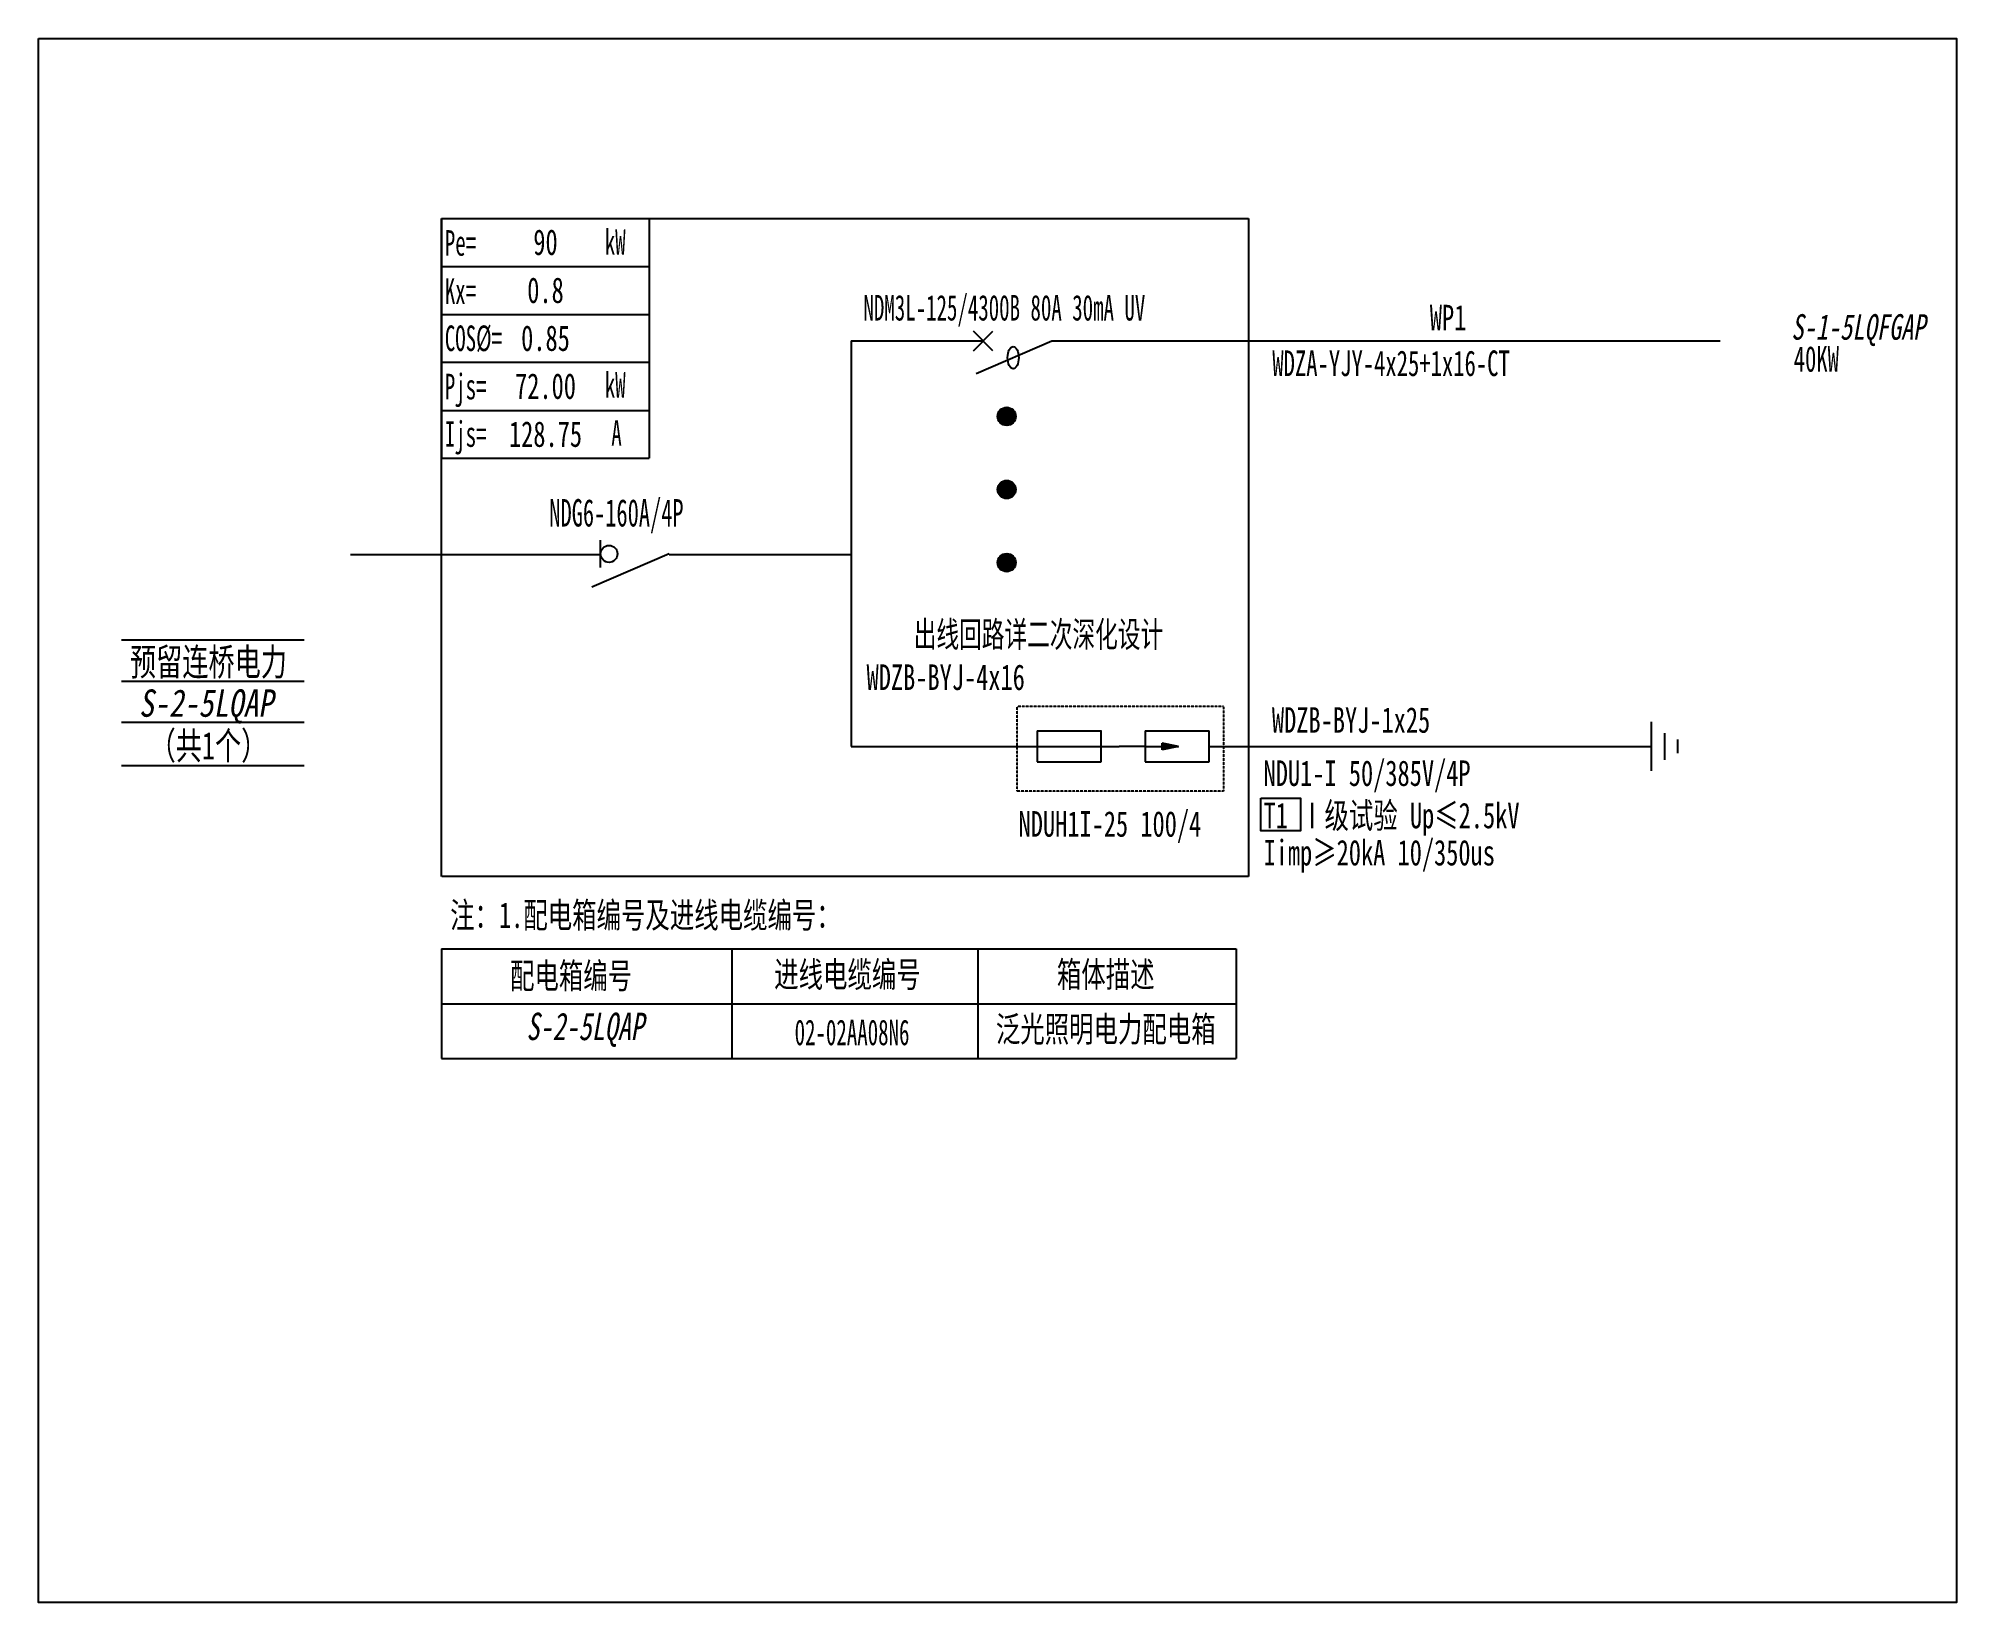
# Model space of a CAD drawing. Extents: x 313062 to 315404, y 333690 to 335598.
import ezdxf
from ezdxf.enums import TextEntityAlignment as Align

# ---------------------------------------------------------------- set-up
doc = ezdxf.new("R2010")
doc.units = 0
doc.header["$MEASUREMENT"] = 0
for name, pattern in [('DASH', [0.35, 0.25, -0.1]), ('DASHDOTX2', [2, 1, -0.5, 0, -0.5]), ('DASHED2', [0.375, 0.25, -0.125])]:
    doc.linetypes.add(name, pattern=pattern)
for name, color, linetype in [('D_E_Eqpm(强电设备)', 100, 'Continuous'), ('D_E_Eqpm（强电设备）', 100, 'Continuous'), ('D_E_Text(强电文字)', 51, 'Continuous'), ('D_E_Text（强电文字）', 51, 'Continuous'), ('D_E_Tray（强电普通桥架）', 51, 'Continuous'), ('D_E_Wire(强电线缆)', 10, 'Continuous'), ('D_E_Wire（强电线缆）', 10, 'Continuous'), ('D_T_TableDim（表格尺寸）', 255, 'Continuous'), ('E_E_Text（强电文字）', 51, 'Continuous'), ('E_E_Wire（强电线缆）', 10, 'Continuous'), ('E_T_TableDim（表格尺寸）', 255, 'Continuous'), ('系统图', 220, 'Continuous')]:
    doc.layers.add(name, color=color, linetype=linetype)
doc.styles.add('$1$电气', font='', dxfattribs={"width": 0.7})
doc.styles.add('电气', font='', dxfattribs={"width": 0.7})
doc.styles.add('电气箱', font='simhei.ttf', dxfattribs={"width": 0.8, "oblique": 10})
doc.styles.get('$1$电气').set_extended_font_data('SimSun')
doc.styles.get('电气').set_extended_font_data('SimSun')

msp = doc.modelspace()

# ---------------------------------------------------------------- linework, layer by layer
at = {"linetype": 'DASHED2', "elevation": 0}
msp.add_lwpolyline([(314256.9, 334783.1), (314508.7, 334783.1), (314508.7, 334679.3), (314256.9, 334679.3)], close=True, dxfattribs=at)
at = {"layer": 'D_E_Eqpm(强电设备)', "color": 100}
for p, q in [((314203.9, 335216.5, 0), (314227.5, 335240.2, 0)), ((314227.5, 335216.5, 0), (314203.9, 335240.2, 0)), ((314203.9, 335216.5, 0), (314227.5, 335240.2, 0)), ((314227.5, 335216.5, 0), (314203.9, 335240.2, 0)), ((314207.1, 335188.8, 0), (314299.3, 335228.4, 0))]:
    msp.add_line(p, q, dxfattribs=at)
at = {"layer": 'D_E_Eqpm(强电设备)'}
for p, q in [((314281.5, 334752.9, 0), (314359.9, 334752.9, 0)), ((314281.5, 334752.9, 0), (314281.5, 334714.9, 0)), ((314359.7, 334714.9, 0), (314359.7, 334752.9, 0)), ((314413.1, 334752.9, 0), (314491.5, 334752.9, 0)), ((314413.1, 334752.9, 0), (314413.1, 334714.9, 0)), ((314491.3, 334714.9, 0), (314491.3, 334752.9, 0)), ((314413.1, 334733.9, 0), (314381.5, 334733.9, 0)), ((314413.1, 334733.9, 0), (314453.8, 334733.9, 0)), ((314453.8, 334733.9, 0), (314434.1, 334737.9, 0)), ((314434.1, 334729.9, 0), (314434.1, 334737.9, 0)), ((314453.8, 334733.9, 0), (314434.1, 334729.9, 0)), ((314281.5, 334714.9, 0), (314359.7, 334714.9, 0)), ((314413.1, 334714.9, 0), (314491.3, 334714.9, 0))]:
    msp.add_line(p, q, dxfattribs=at)
msp.add_solid([(314434.1, 334729.9, 0), (314453.8, 334733.9, 0), (314434.1, 334737.9, 0)], dxfattribs=at)
at = {"layer": 'D_E_Eqpm（强电设备）'}
for p, q in [((313748.6, 334952, 0), (313748.6, 334985.4, 0)), ((313832.2, 334968.7, 0), (313737.8, 334928.2, 0))]:
    msp.add_line(p, q, dxfattribs=at)
msp.add_circle((313758.9, 334968.7, 0), 10.3, dxfattribs=at)
msp.add_ellipse((314252.1, 335208.1, 0), major_axis=(0, 13.5), ratio=0.500475, dxfattribs=at)
at = {"layer": 'D_E_Text（强电文字）', "elevation": 0}
msp.add_lwpolyline([(314554.2, 334670.6), (314602.7, 334670.6), (314602.7, 334630.7), (314554.2, 334630.7)], close=True, dxfattribs=at)
at = {"layer": 'D_E_Wire(强电线缆)', "color": 10}
for p, q in [((314054.5, 335228.4, 0), (314215.7, 335228.4, 0)), ((314054.5, 335228.4, 0), (314215.7, 335228.4, 0)), ((314299.3, 335228.4, 0), (315114.9, 335228.4, 0))]:
    msp.add_line(p, q, dxfattribs=at)
at = {"layer": 'D_E_Wire(强电线缆)'}
msp.add_line((313443.3, 334967.8, 0), (313748.7, 334967.8, 0), dxfattribs=at)
at = {"layer": 'D_E_Wire（强电线缆）'}
for p, q in [((315031, 334704.2, 0), (315031, 334763.7, 0)), ((315047.2, 334717.7, 0), (315047.2, 334750.2, 0)), ((315063.4, 334725.8, 0), (315063.4, 334742.1, 0)), ((314054.5, 334733.9, 0), (314381.5, 334733.9, 0)), ((314491.3, 334733.9, 0), (315031, 334733.9, 0))]:
    msp.add_line(p, q, dxfattribs=at)
for centre in [(314244.2, 335136.4, 0), (314244.2, 335047.2, 0), (314244.2, 334958.1, 0)]:
    msp.add_circle(centre, 11.1, dxfattribs=at)
at = {"layer": 'D_E_Wire（强电线缆）', "linetype": 'Continuous'}
for points in [[(314233.2, 335134.7, 0), (314233.1, 335136.4, 0), (314233.2, 335138.2, 0)], [(314233.6, 335133, 0), (314233.2, 335138.2, 0), (314233.6, 335139.9, 0)], [(314233.2, 335134.7, 0), (314233.2, 335138.2, 0), (314233.6, 335133, 0)], [(314234.3, 335131.3, 0), (314233.6, 335139.9, 0), (314234.3, 335141.5, 0)], [(314233.6, 335133, 0), (314233.6, 335139.9, 0), (314234.3, 335131.3, 0)], [(314235.2, 335129.9, 0), (314234.3, 335141.5, 0), (314235.2, 335143, 0)], [(314234.3, 335131.3, 0), (314234.3, 335141.5, 0), (314235.2, 335129.9, 0)], [(314236.3, 335128.5, 0), (314235.2, 335143, 0), (314236.3, 335144.3, 0)], [(314235.2, 335129.9, 0), (314235.2, 335143, 0), (314236.3, 335128.5, 0)], [(314237.7, 335127.4, 0), (314236.3, 335144.3, 0), (314237.7, 335145.4, 0)], [(314236.3, 335128.5, 0), (314236.3, 335144.3, 0), (314237.7, 335127.4, 0)], [(314239.2, 335126.5, 0), (314237.7, 335145.4, 0), (314239.2, 335146.3, 0)], [(314237.7, 335127.4, 0), (314237.7, 335145.4, 0), (314239.2, 335126.5, 0)], [(314240.8, 335125.8, 0), (314239.2, 335146.3, 0), (314240.8, 335147, 0)], [(314239.2, 335126.5, 0), (314239.2, 335146.3, 0), (314240.8, 335125.8, 0)], [(314242.5, 335125.4, 0), (314240.8, 335147, 0), (314242.5, 335147.4, 0)], [(314240.8, 335125.8, 0), (314240.8, 335147, 0), (314242.5, 335125.4, 0)], [(314244.2, 335125.3, 0), (314242.5, 335147.4, 0), (314244.2, 335147.6, 0)], [(314242.5, 335125.4, 0), (314242.5, 335147.4, 0), (314244.2, 335125.3, 0)], [(314244.2, 335125.3, 0), (314244.2, 335147.6, 0), (314246, 335125.4, 0)], [(314246, 335125.4, 0), (314244.2, 335147.6, 0), (314246, 335147.4, 0)], [(314246, 335125.4, 0), (314246, 335147.4, 0), (314247.7, 335125.8, 0)], [(314247.7, 335125.8, 0), (314246, 335147.4, 0), (314247.7, 335147, 0)], [(314247.7, 335125.8, 0), (314247.7, 335147, 0), (314249.3, 335126.5, 0)], [(314249.3, 335126.5, 0), (314247.7, 335147, 0), (314249.3, 335146.3, 0)], [(314249.3, 335126.5, 0), (314249.3, 335146.3, 0), (314250.8, 335127.4, 0)], [(314250.8, 335127.4, 0), (314249.3, 335146.3, 0), (314250.8, 335145.4, 0)], [(314250.8, 335127.4, 0), (314250.8, 335145.4, 0), (314252.1, 335128.5, 0)], [(314252.1, 335128.5, 0), (314250.8, 335145.4, 0), (314252.1, 335144.3, 0)], [(314252.1, 335128.5, 0), (314252.1, 335144.3, 0), (314253.2, 335129.9, 0)], [(314253.2, 335129.9, 0), (314252.1, 335144.3, 0), (314253.2, 335143, 0)], [(314253.2, 335129.9, 0), (314253.2, 335143, 0), (314254.2, 335131.3, 0)], [(314254.2, 335131.3, 0), (314253.2, 335143, 0), (314254.2, 335141.5, 0)], [(314254.2, 335131.3, 0), (314254.2, 335141.5, 0), (314254.8, 335133, 0)], [(314254.8, 335133, 0), (314254.2, 335141.5, 0), (314254.8, 335139.9, 0)], [(314254.8, 335133, 0), (314254.8, 335139.9, 0), (314255.2, 335134.7, 0)], [(314255.2, 335134.7, 0), (314254.8, 335139.9, 0), (314255.2, 335138.2, 0)], [(314255.2, 335134.7, 0), (314255.2, 335138.2, 0), (314255.4, 335136.4, 0)], [(314233.2, 335045.5, 0), (314233.1, 335047.2, 0), (314233.2, 335049, 0)], [(314233.6, 335043.8, 0), (314233.2, 335049, 0), (314233.6, 335050.7, 0)], [(314233.2, 335045.5, 0), (314233.2, 335049, 0), (314233.6, 335043.8, 0)], [(314234.3, 335042.2, 0), (314233.6, 335050.7, 0), (314234.3, 335052.3, 0)], [(314233.6, 335043.8, 0), (314233.6, 335050.7, 0), (314234.3, 335042.2, 0)], [(314235.2, 335040.7, 0), (314234.3, 335052.3, 0), (314235.2, 335053.8, 0)], [(314234.3, 335042.2, 0), (314234.3, 335052.3, 0), (314235.2, 335040.7, 0)], [(314236.3, 335039.4, 0), (314235.2, 335053.8, 0), (314236.3, 335055.1, 0)], [(314235.2, 335040.7, 0), (314235.2, 335053.8, 0), (314236.3, 335039.4, 0)], [(314237.7, 335038.2, 0), (314236.3, 335055.1, 0), (314237.7, 335056.3, 0)], [(314236.3, 335039.4, 0), (314236.3, 335055.1, 0), (314237.7, 335038.2, 0)], [(314239.2, 335037.3, 0), (314237.7, 335056.3, 0), (314239.2, 335057.2, 0)], [(314237.7, 335038.2, 0), (314237.7, 335056.3, 0), (314239.2, 335037.3, 0)], [(314240.8, 335036.6, 0), (314239.2, 335057.2, 0), (314240.8, 335057.8, 0)], [(314239.2, 335037.3, 0), (314239.2, 335057.2, 0), (314240.8, 335036.6, 0)], [(314242.5, 335036.2, 0), (314240.8, 335057.8, 0), (314242.5, 335058.2, 0)], [(314240.8, 335036.6, 0), (314240.8, 335057.8, 0), (314242.5, 335036.2, 0)], [(314244.2, 335036.1, 0), (314242.5, 335058.2, 0), (314244.2, 335058.4, 0)], [(314242.5, 335036.2, 0), (314242.5, 335058.2, 0), (314244.2, 335036.1, 0)], [(314244.2, 335036.1, 0), (314244.2, 335058.4, 0), (314246, 335036.2, 0)], [(314246, 335036.2, 0), (314244.2, 335058.4, 0), (314246, 335058.2, 0)], [(314246, 335036.2, 0), (314246, 335058.2, 0), (314247.7, 335036.6, 0)], [(314247.7, 335036.6, 0), (314246, 335058.2, 0), (314247.7, 335057.8, 0)], [(314247.7, 335036.6, 0), (314247.7, 335057.8, 0), (314249.3, 335037.3, 0)], [(314249.3, 335037.3, 0), (314247.7, 335057.8, 0), (314249.3, 335057.2, 0)], [(314249.3, 335037.3, 0), (314249.3, 335057.2, 0), (314250.8, 335038.2, 0)], [(314250.8, 335038.2, 0), (314249.3, 335057.2, 0), (314250.8, 335056.3, 0)], [(314250.8, 335038.2, 0), (314250.8, 335056.3, 0), (314252.1, 335039.4, 0)], [(314252.1, 335039.4, 0), (314250.8, 335056.3, 0), (314252.1, 335055.1, 0)], [(314252.1, 335039.4, 0), (314252.1, 335055.1, 0), (314253.2, 335040.7, 0)], [(314253.2, 335040.7, 0), (314252.1, 335055.1, 0), (314253.2, 335053.8, 0)], [(314253.2, 335040.7, 0), (314253.2, 335053.8, 0), (314254.2, 335042.2, 0)], [(314254.2, 335042.2, 0), (314253.2, 335053.8, 0), (314254.2, 335052.3, 0)], [(314254.2, 335042.2, 0), (314254.2, 335052.3, 0), (314254.8, 335043.8, 0)], [(314254.8, 335043.8, 0), (314254.2, 335052.3, 0), (314254.8, 335050.7, 0)], [(314254.8, 335043.8, 0), (314254.8, 335050.7, 0), (314255.2, 335045.5, 0)], [(314255.2, 335045.5, 0), (314254.8, 335050.7, 0), (314255.2, 335049, 0)], [(314255.2, 335045.5, 0), (314255.2, 335049, 0), (314255.4, 335047.2, 0)], [(314233.2, 334956.3, 0), (314233.1, 334958.1, 0), (314233.2, 334959.8, 0)], [(314233.6, 334954.6, 0), (314233.2, 334959.8, 0), (314233.6, 334961.5, 0)], [(314233.2, 334956.3, 0), (314233.2, 334959.8, 0), (314233.6, 334954.6, 0)], [(314234.3, 334953, 0), (314233.6, 334961.5, 0), (314234.3, 334963.1, 0)], [(314233.6, 334954.6, 0), (314233.6, 334961.5, 0), (314234.3, 334953, 0)], [(314235.2, 334951.5, 0), (314234.3, 334963.1, 0), (314235.2, 334964.6, 0)], [(314234.3, 334953, 0), (314234.3, 334963.1, 0), (314235.2, 334951.5, 0)], [(314236.3, 334950.2, 0), (314235.2, 334964.6, 0), (314236.3, 334966, 0)], [(314235.2, 334951.5, 0), (314235.2, 334964.6, 0), (314236.3, 334950.2, 0)], [(314237.7, 334949.1, 0), (314236.3, 334966, 0), (314237.7, 334967.1, 0)], [(314236.3, 334950.2, 0), (314236.3, 334966, 0), (314237.7, 334949.1, 0)], [(314239.2, 334948.1, 0), (314237.7, 334967.1, 0), (314239.2, 334968, 0)], [(314237.7, 334949.1, 0), (314237.7, 334967.1, 0), (314239.2, 334948.1, 0)], [(314240.8, 334947.5, 0), (314239.2, 334968, 0), (314240.8, 334968.7, 0)], [(314239.2, 334948.1, 0), (314239.2, 334968, 0), (314240.8, 334947.5, 0)], [(314242.5, 334947.1, 0), (314240.8, 334968.7, 0), (314242.5, 334969.1, 0)], [(314240.8, 334947.5, 0), (314240.8, 334968.7, 0), (314242.5, 334947.1, 0)], [(314244.2, 334946.9, 0), (314242.5, 334969.1, 0), (314244.2, 334969.2, 0)], [(314242.5, 334947.1, 0), (314242.5, 334969.1, 0), (314244.2, 334946.9, 0)], [(314244.2, 334946.9, 0), (314244.2, 334969.2, 0), (314246, 334947.1, 0)], [(314246, 334947.1, 0), (314244.2, 334969.2, 0), (314246, 334969.1, 0)], [(314246, 334947.1, 0), (314246, 334969.1, 0), (314247.7, 334947.5, 0)], [(314247.7, 334947.5, 0), (314246, 334969.1, 0), (314247.7, 334968.7, 0)], [(314247.7, 334947.5, 0), (314247.7, 334968.7, 0), (314249.3, 334948.1, 0)], [(314249.3, 334948.1, 0), (314247.7, 334968.7, 0), (314249.3, 334968, 0)], [(314249.3, 334948.1, 0), (314249.3, 334968, 0), (314250.8, 334949.1, 0)], [(314250.8, 334949.1, 0), (314249.3, 334968, 0), (314250.8, 334967.1, 0)], [(314250.8, 334949.1, 0), (314250.8, 334967.1, 0), (314252.1, 334950.2, 0)], [(314252.1, 334950.2, 0), (314250.8, 334967.1, 0), (314252.1, 334966, 0)], [(314252.1, 334950.2, 0), (314252.1, 334966, 0), (314253.2, 334951.5, 0)], [(314253.2, 334951.5, 0), (314252.1, 334966, 0), (314253.2, 334964.6, 0)], [(314253.2, 334951.5, 0), (314253.2, 334964.6, 0), (314254.2, 334953, 0)], [(314254.2, 334953, 0), (314253.2, 334964.6, 0), (314254.2, 334963.1, 0)], [(314254.2, 334953, 0), (314254.2, 334963.1, 0), (314254.8, 334954.6, 0)], [(314254.8, 334954.6, 0), (314254.2, 334963.1, 0), (314254.8, 334961.5, 0)], [(314254.8, 334954.6, 0), (314254.8, 334961.5, 0), (314255.2, 334956.3, 0)], [(314255.2, 334956.3, 0), (314254.8, 334961.5, 0), (314255.2, 334959.8, 0)], [(314255.2, 334956.3, 0), (314255.2, 334959.8, 0), (314255.4, 334958.1, 0)]]:
    msp.add_solid(points, dxfattribs=at)
at = {"layer": 'D_T_TableDim（表格尺寸）', "linetype": 'Continuous'}
for p, q in [((313163.8, 334863.7, 0), (313386.7, 334863.7, 0)), ((313163.8, 334813.5, 0), (313386.7, 334813.5, 0)), ((313163.8, 334763.3, 0), (313386.7, 334763.3, 0)), ((313163.8, 334710.4, 0), (313386.7, 334710.4, 0))]:
    msp.add_line(p, q, dxfattribs=at)
at = {"layer": 'D_T_TableDim（表格尺寸）', "ltscale": 3.5}
for p, q in [((313554.6, 334486.8, 0), (314524.1, 334486.8, 0)), ((313554.6, 334486.8, 0), (313554.6, 334353.1, 0)), ((313908.8, 334486.8, 0), (313908.8, 334353.1, 0)), ((314208.9, 334486.8, 0), (314208.9, 334353.1, 0)), ((314524.1, 334486.8, 0), (314524.1, 334353.1, 0)), ((313554.6, 334419.9, 0), (314524.1, 334419.9, 0)), ((313554.6, 334419.9, 0), (314524.1, 334419.9, 0)), ((313554.6, 334353.1, 0), (314524.1, 334353.1, 0))]:
    msp.add_line(p, q, dxfattribs=at)
at = {"layer": 'E_E_Text（强电文字）', "linetype": 'Continuous'}
for p, q in [((313554.6, 335377.9, 0), (313554.6, 335085.3, 0)), ((313554.6, 335377.9, 0), (313808.1, 335377.9, 0)), ((313808.1, 335377.9, 0), (313808.1, 335085.3, 0)), ((313554.6, 335319.4, 0), (313808.1, 335319.4, 0)), ((313554.6, 335260.9, 0), (313808.1, 335260.9, 0)), ((313554.6, 335202.4, 0), (313808.1, 335202.4, 0)), ((313554.6, 335143.8, 0), (313808.1, 335143.8, 0)), ((313554.6, 335085.3, 0), (313808.1, 335085.3, 0))]:
    msp.add_line(p, q, dxfattribs=at)
at = {"layer": 'E_E_Wire（强电线缆）'}
for p, q in [((314054.5, 335228.4, 0), (314054.5, 334733.9, 0)), ((313832.3, 334967.8, 0), (314054.5, 334967.8, 0))]:
    msp.add_line(p, q, dxfattribs=at)
at = {"layer": 'E_T_TableDim（表格尺寸）', "linetype": 'DASH', "ltscale": 2}
for p, q in [((313554.6, 334575.3, 0), (313554.6, 335377.9, 0)), ((313554.6, 335377.9, 0), (314539.5, 335377.9, 0)), ((314539.5, 335377.9, 0), (314539.5, 334575.3, 0)), ((314539.5, 334575.3, 0), (313554.6, 334575.3, 0))]:
    msp.add_line(p, q, dxfattribs=at)
at = {"layer": '系统图', "ltscale": 9973.992009}
msp.add_lwpolyline([(313062.5, 335597.5), (315403.5, 335597.5), (315403.5, 333689.5), (313062.5, 333689.5)], close=True, dxfattribs=at)

# ---------------------------------------------------------------- texts
at = {"layer": 'D_E_Text(强电文字)', "color": 1, "style": '电气', "width": 0.6}
msp.add_text('NDG6-160A/4P', height=33.438, dxfattribs=at).set_placement((313686.1, 335002.1, 0))
at = {"layer": 'D_E_Text(强电文字)', "style": '电气', "width": 0.7}
for s, p in [('WDZB-BYJ-4x16', (314073.2, 334802.7, 0)), ('WDZB-BYJ-1x25', (314567.9, 334750.5, 0)), ('T1 Ⅰ级试验 Up≤2.5kV ', (314557.7, 334634, 0)), ('Iimp≥20kA 10/350us', (314557.7, 334588.7, 0))]:
    msp.add_text(s, height=31.209, dxfattribs=at).set_placement(p)
at = {"layer": 'D_E_Text(强电文字)', "color": 51, "true_color": 0xffff7f, "style": '电气', "width": 0.7}
msp.add_text('NDU1-I 50/385V/4P', height=31.209, dxfattribs=at).set_placement((314557.7, 334685.6, 0))
at = {"layer": 'D_E_Text（强电文字）', "linetype": 'Continuous', "style": '电气', "width": 0.6}
for s, height, p in [('Pe=', 31.21, (313558.5, 335332.4, 0)), ('kW', 31.21, (313753.7, 335333.5, 0)), ('Kx=', 31.21, (313558.5, 335273.7, 0)), ('COS%%C=', 31.21, (313558.5, 335216.1, 0)), ('Pjs=', 31.21, (313558.5, 335157.2, 0)), ('kW', 31.21, (313753.7, 335159.2, 0)), ('Ijs=', 31.21, (313558.5, 335099.3, 0)), ('A', 31.2, (313761.7, 335100.6, 0))]:
    msp.add_text(s, height=height, dxfattribs=at).set_placement(p)
at = {"layer": 'D_E_Text（强电文字）'}
for s, height, style, width, p in [('NDM3L-125/4300B 80A 30mA UV', 31.209, '$1$电气', 0.6, (314241.4, 335266.4, 0)), ('配电箱编号', 31.21, '电气', 0.7, (313712.6, 334454.8, 0)), ('进线电缆编号', 31.21, '电气', 0.7, (314049.9, 334456.4, 0)), ('箱体描述', 31.21, '电气', 0.7, (314365.1, 334456.4, 0)), ('02-02AA08N6', 31.209, '电气', 0.6, (314055.5, 334384.8, 0)), ('泛光照明电力配电箱', 31.21, '电气', 0.7, (314365.1, 334389.6, 0))]:
    msp.add_text(s, height=height, dxfattribs=dict(at, style=style, width=width)).set_placement(p, align=Align.MIDDLE)
for s, height, style, width, p in [('WP1', 31.21, '电气', 0.7, (314760.6, 335241.3, 0)), ('WDZA-YJY-4x25+1x16-CT', 31.209, '电气', 0.65, (314568.4, 335185.6, 0)), ('40KW', 31.21, '$1$电气', 0.65, (315204.7, 335190.9, 0)), ('出线回路详二次深化设计', 31.209, '电气', 0.65, (314130.8, 334855, 0)), ('注：1.配电箱编号及进线电缆编号：', 31.209, '电气', 0.7, (313565, 334512.5, 0))]:
    msp.add_text(s, height=height, dxfattribs=dict(at, style=style, width=width)).set_placement(p)
at = {"layer": 'D_E_Text（强电文字）', "color": 51, "true_color": 0xffff7f, "style": '电气', "width": 0.7}
msp.add_text('NDUH1I-25 100/4', height=31.209, dxfattribs=at).set_placement((314258.7, 334623.7, 0))
at = {"layer": 'D_E_Text（强电文字）', "style": '电气箱', "oblique": 10, "width": 0.7}
msp.add_text('S-2-5LQAP', height=33.44, dxfattribs=at).set_placement((313729.7, 334388.4, 0), align=Align.MIDDLE)
at = {"layer": 'D_E_Tray（强电普通桥架）', "linetype": 'DASHDOTX2', "style": '电气箱', "oblique": 10, "width": 0.7}
msp.add_text('S-1-5LQFGAP', height=31.209, dxfattribs=at).set_placement((315201.8, 335229.9, 0))
at = {"layer": 'E_E_Text（强电文字）', "linetype": 'Continuous', "style": '电气', "width": 0.7}
for s, p in [('预留连桥电力', (313270.1, 334820.2, 0)), ('（共1个）', (313270.1, 334718.1, 0))]:
    msp.add_text(s, height=33.44, dxfattribs=at).set_placement(p, align=Align.CENTER)
at = {"layer": 'E_E_Text（强电文字）', "color": 7, "linetype": 'Continuous', "style": '电气箱', "oblique": 10, "width": 0.8}
msp.add_text('S-2-5LQAP', height=33.44, dxfattribs=at).set_placement((313267.2, 334770, 0), align=Align.CENTER)
at = {"layer": 'E_E_Text（强电文字）', "linetype": 'Continuous', "width": 253.56, "attachment_point": 5, "style": '电气'}
for s, insert, char_height in [('90', (313681.4, 335348.7, 0), 31.21), ('0.8', (313681.4, 335290.1, 0), 31.21), ('0.85', (313681.4, 335231.6, 0), 31.21), ('{\\C256;72.00}', (313681.4, 335173.1, 0), 31.209), ('{\\C256;128.75}', (313681.4, 335114.6, 0), 31.209)]:
    msp.add_mtext(s, dxfattribs=dict(at, insert=insert, char_height=char_height))

doc.saveas('drawing.dxf')
